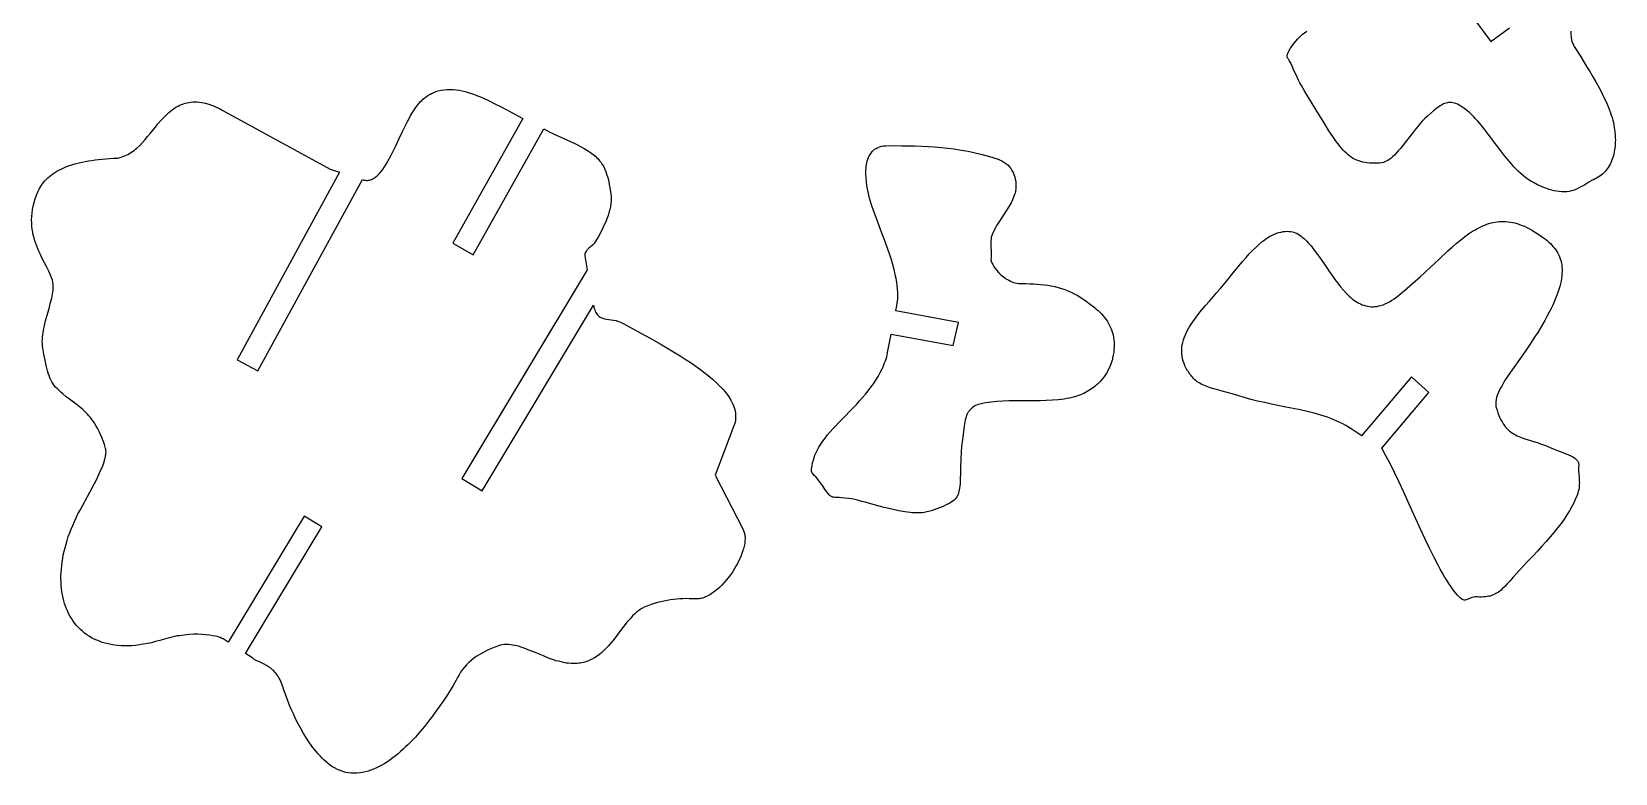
# Model space of a CAD drawing. Extents: x 0 to 377, y 0 to 143.
# Drawn here: x 273.1 to 374.5, y 11.1 to 58.6 of the extents above; entities that cross this region are included whole.
import ezdxf

# ---------------------------------------------------------------- set-up
doc = ezdxf.new("R2010")
doc.units = 0
doc.layers.get('0').update_dxf_attribs({"color": 1, "linetype": 'CONTINUOUS'})

msp = doc.modelspace()

# ---------------------------------------------------------------- linework, layer by layer
for points in [[(364.21, 61.12), (366.56, 57.94), (367.77, 58.83)], [(371.69, 58.62), (371.69, 58.51), (371.69, 58.39), (371.7, 58.28), (371.71, 58.17), (371.73, 58.06), (371.76, 57.95), (371.8, 57.84), (371.85, 57.74), (371.9, 57.64), (372.3, 57), (372.7, 56.35), (372.9, 56.02), (373.1, 55.69), (373.29, 55.36), (373.47, 55.03), (373.65, 54.7), (373.81, 54.37), (373.96, 54.04), (374.1, 53.72), (374.17, 53.55), (374.22, 53.39), (374.28, 53.23), (374.33, 53.08), (374.37, 52.92), (374.41, 52.76), (374.44, 52.61), (374.47, 52.45), (374.51, 52.18), (374.53, 51.91), (374.53, 51.78), (374.54, 51.65), (374.53, 51.52), (374.53, 51.39), (374.52, 51.26), (374.5, 51.13), (374.49, 51.01), (374.46, 50.88), (374.44, 50.76), (374.41, 50.64), (374.37, 50.53), (374.34, 50.41), (374.29, 50.3), (374.25, 50.19), (374.2, 50.09), (374.14, 49.99), (374.08, 49.89), (374.02, 49.8), (373.95, 49.71), (373.88, 49.62), (373.8, 49.54), (373.72, 49.46), (373.63, 49.39), (373.54, 49.32), (373.44, 49.26), (373.34, 49.2), (373.24, 49.15), (373.13, 49.1), (373.06, 49.07), (372.99, 49.04), (372.84, 48.95), (372.51, 48.74), (372.33, 48.64), (372.14, 48.54), (372.05, 48.49), (371.95, 48.45), (371.84, 48.41), (371.74, 48.38), (371.59, 48.35), (371.43, 48.33), (371.27, 48.32), (371.11, 48.33), (370.95, 48.34), (370.79, 48.36), (370.63, 48.39), (370.47, 48.43), (370.31, 48.48), (370.16, 48.53), (370, 48.59), (369.85, 48.65), (369.7, 48.71), (369.56, 48.78), (369.29, 48.92), (369.12, 49.01), (368.96, 49.12), (368.8, 49.23), (368.65, 49.36), (368.49, 49.49), (368.34, 49.63), (368.19, 49.78), (368.04, 49.93), (367.9, 50.09), (367.75, 50.26), (367.47, 50.6), (367.2, 50.95), (366.93, 51.31), (366.39, 52.02), (366.13, 52.36), (365.86, 52.69), (365.73, 52.85), (365.59, 53), (365.46, 53.14), (365.32, 53.28), (365.19, 53.4), (365.05, 53.52), (364.91, 53.63), (364.77, 53.73), (364.65, 53.81), (364.54, 53.87), (364.43, 53.93), (364.32, 53.97), (364.22, 54), (364.13, 54.02), (364.03, 54.04), (363.95, 54.04), (363.86, 54.04), (363.78, 54.03), (363.7, 54.01), (363.62, 53.99), (363.54, 53.96), (363.47, 53.92), (363.4, 53.88), (363.33, 53.84), (363.1, 53.68), (362.89, 53.52), (362.7, 53.35), (362.51, 53.18), (362.34, 53.01), (362.17, 52.84), (362.02, 52.67), (361.88, 52.5), (361.74, 52.34), (361.61, 52.17), (361.37, 51.86), (361.14, 51.56), (360.93, 51.29), (360.78, 51.11), (360.64, 50.94), (360.51, 50.8), (360.39, 50.67), (360.27, 50.56), (360.16, 50.46), (360.04, 50.38), (359.93, 50.31), (359.82, 50.26), (359.7, 50.21), (359.57, 50.18), (359.44, 50.16), (359.3, 50.15), (359.14, 50.15), (358.97, 50.15), (358.79, 50.16), (358.64, 50.18), (358.5, 50.2), (358.36, 50.23), (358.23, 50.26), (358.11, 50.3), (357.99, 50.35), (357.87, 50.4), (357.75, 50.46), (357.64, 50.53), (357.53, 50.61), (357.42, 50.7), (357.32, 50.79), (357.21, 50.89), (357.1, 51), (357, 51.12), (356.89, 51.25), (356.78, 51.39), (356.67, 51.54), (356.44, 51.87), (356.2, 52.23), (355.95, 52.64), (355.36, 53.6), (354.66, 54.74), (354.55, 54.94), (354.44, 55.13), (354.34, 55.31), (354.25, 55.48), (354.09, 55.81), (353.96, 56.1), (353.84, 56.36), (353.75, 56.57), (353.7, 56.66), (353.65, 56.74), (353.61, 56.81), (353.57, 56.87), (353.55, 56.9), (353.53, 56.94), (353.53, 56.98), (353.53, 57.02), (353.53, 57.07), (353.55, 57.13), (353.57, 57.19), (353.59, 57.25), (353.66, 57.38), (353.74, 57.52), (353.84, 57.67), (353.95, 57.82), (354.08, 57.97), (354.21, 58.12), (354.35, 58.26), (354.49, 58.39), (354.64, 58.51), (354.78, 58.62)]]:
    msp.add_lwpolyline(points)
for points in [[(292.24, 49.78), (292.85, 49.59), (286.29, 37.58), (287.61, 36.86), (294.31, 49.12), (294.37, 49.1), (294.44, 49.08), (294.51, 49.07), (294.57, 49.06), (294.64, 49.06), (294.7, 49.07), (294.77, 49.08), (294.83, 49.1), (294.9, 49.12), (294.96, 49.15), (295.02, 49.18), (295.08, 49.22), (295.14, 49.26), (295.2, 49.31), (295.26, 49.36), (295.38, 49.48), (295.49, 49.61), (295.61, 49.76), (295.72, 49.92), (295.83, 50.1), (295.94, 50.28), (296.04, 50.47), (296.15, 50.67), (296.26, 50.88), (296.47, 51.31), (296.67, 51.75), (296.88, 52.19), (297.09, 52.62), (297.19, 52.83), (297.3, 53.03), (297.4, 53.22), (297.51, 53.4), (297.62, 53.57), (297.73, 53.73), (297.84, 53.88), (297.95, 54.01), (298.03, 54.1), (298.11, 54.18), (298.19, 54.25), (298.28, 54.32), (298.36, 54.39), (298.45, 54.45), (298.53, 54.51), (298.62, 54.56), (298.71, 54.61), (298.8, 54.65), (298.89, 54.69), (298.98, 54.73), (299.07, 54.76), (299.16, 54.79), (299.35, 54.83), (299.54, 54.86), (299.73, 54.88), (299.92, 54.88), (300.12, 54.88), (300.31, 54.86), (300.51, 54.83), (300.7, 54.79), (300.9, 54.74), (301.09, 54.69), (301.29, 54.63), (301.48, 54.56), (301.68, 54.48), (301.87, 54.4), (302.06, 54.32), (302.43, 54.15), (302.8, 53.96), (303.15, 53.78), (303.8, 53.44), (304.59, 53.03), (300.1, 45.03), (301.41, 44.3), (305.93, 52.35), (306.32, 52.15), (306.47, 52.08), (306.64, 52), (307.02, 51.83), (307.44, 51.64), (307.87, 51.44), (308.09, 51.33), (308.31, 51.21), (308.52, 51.09), (308.72, 50.97), (308.92, 50.84), (309.09, 50.71), (309.26, 50.58), (309.33, 50.51), (309.4, 50.43), (309.5, 50.32), (309.59, 50.21), (309.67, 50.08), (309.74, 49.96), (309.81, 49.82), (309.87, 49.68), (309.92, 49.54), (309.97, 49.4), (310.02, 49.25), (310.06, 49.1), (310.09, 48.94), (310.12, 48.79), (310.17, 48.48), (310.22, 48.17), (310.23, 48.07), (310.23, 47.97), (310.23, 47.87), (310.23, 47.78), (310.22, 47.58), (310.19, 47.38), (310.15, 47.19), (310.1, 46.99), (310.04, 46.8), (309.96, 46.6), (309.89, 46.41), (309.8, 46.21), (309.7, 46.01), (309.61, 45.82), (309.4, 45.43), (309.18, 45.05), (309.15, 45.01), (309.12, 44.97), (309.02, 44.89), (308.91, 44.8), (308.8, 44.71), (308.74, 44.66), (308.69, 44.6), (308.65, 44.54), (308.61, 44.49), (308.58, 44.42), (308.56, 44.36), (308.55, 44.29), (308.55, 44.22), (308.71, 43.33), (300.68, 29.97), (301.97, 29.19), (309.11, 41.08), (309.13, 40.97), (309.16, 40.86), (309.19, 40.77), (309.22, 40.68), (309.26, 40.61), (309.3, 40.54), (309.34, 40.48), (309.38, 40.43), (309.43, 40.38), (309.48, 40.34), (309.53, 40.31), (309.58, 40.28), (309.64, 40.26), (309.7, 40.24), (309.82, 40.2), (309.95, 40.18), (310.09, 40.16), (310.24, 40.14), (310.39, 40.11), (310.55, 40.08), (310.71, 40.03), (310.8, 40), (310.89, 39.96), (310.97, 39.92), (311.06, 39.88), (311.57, 39.59), (312.14, 39.28), (312.74, 38.95), (313.37, 38.59), (314.02, 38.22), (314.34, 38.02), (314.66, 37.82), (314.98, 37.62), (315.29, 37.42), (315.6, 37.21), (315.9, 37), (316.18, 36.78), (316.46, 36.56), (316.72, 36.34), (316.97, 36.12), (317.2, 35.89), (317.3, 35.78), (317.41, 35.67), (317.51, 35.55), (317.6, 35.44), (317.68, 35.32), (317.77, 35.21), (317.84, 35.09), (317.91, 34.98), (317.97, 34.86), (318.03, 34.74), (318.08, 34.63), (318.12, 34.51), (318.15, 34.4), (318.18, 34.28), (318.2, 34.16), (318.21, 34.04), (318.21, 33.93), (318.21, 33.81), (318.2, 33.69), (318.17, 33.58), (318.14, 33.46), (318.1, 33.34), (316.89, 30.18), (318.69, 26.71), (318.72, 26.64), (318.74, 26.58), (318.76, 26.52), (318.78, 26.45), (318.79, 26.38), (318.8, 26.3), (318.81, 26.15), (318.8, 25.99), (318.79, 25.82), (318.75, 25.65), (318.71, 25.47), (318.65, 25.29), (318.59, 25.1), (318.51, 24.91), (318.42, 24.72), (318.33, 24.53), (318.23, 24.35), (318.11, 24.16), (318, 23.98), (317.87, 23.8), (317.74, 23.62), (317.6, 23.46), (317.46, 23.29), (317.32, 23.14), (317.17, 23), (317.02, 22.86), (316.86, 22.74), (316.71, 22.63), (316.55, 22.53), (316.39, 22.44), (316.23, 22.37), (316.16, 22.34), (316.08, 22.32), (316, 22.3), (315.92, 22.28), (315.85, 22.27), (315.77, 22.26), (315.69, 22.26), (315.62, 22.26), (315.43, 22.27), (315.23, 22.27), (315.03, 22.28), (314.83, 22.27), (314.63, 22.26), (314.43, 22.25), (314.23, 22.23), (314.03, 22.2), (313.82, 22.17), (313.62, 22.13), (313.41, 22.08), (313.21, 22.03), (313, 21.97), (312.8, 21.9), (312.59, 21.83), (312.39, 21.75), (312.25, 21.68), (312.11, 21.6), (311.98, 21.51), (311.86, 21.41), (311.73, 21.29), (311.61, 21.17), (311.49, 21.04), (311.37, 20.91), (311.25, 20.77), (311.14, 20.62), (310.91, 20.32), (310.67, 20), (310.43, 19.69), (310.31, 19.54), (310.18, 19.39), (310.05, 19.24), (309.92, 19.1), (309.78, 18.96), (309.64, 18.83), (309.49, 18.71), (309.34, 18.6), (309.18, 18.49), (309.01, 18.4), (308.83, 18.32), (308.74, 18.28), (308.65, 18.25), (308.56, 18.22), (308.46, 18.2), (308.36, 18.17), (308.26, 18.16), (308.16, 18.14), (308.05, 18.13), (307.94, 18.12), (307.83, 18.12), (307.67, 18.13), (307.51, 18.14), (307.35, 18.16), (307.19, 18.19), (307.03, 18.23), (306.86, 18.27), (306.7, 18.31), (306.54, 18.37), (306.22, 18.48), (305.9, 18.61), (305.27, 18.87), (304.97, 18.99), (304.67, 19.11), (304.52, 19.16), (304.37, 19.21), (304.23, 19.25), (304.08, 19.28), (303.94, 19.31), (303.81, 19.33), (303.67, 19.35), (303.53, 19.35), (303.4, 19.34), (303.27, 19.33), (303.15, 19.3), (303.02, 19.26), (302.8, 19.18), (302.58, 19.09), (302.37, 19), (302.17, 18.9), (301.97, 18.8), (301.78, 18.69), (301.6, 18.57), (301.43, 18.45), (301.27, 18.32), (301.12, 18.19), (300.97, 18.05), (300.84, 17.9), (300.71, 17.74), (300.6, 17.58), (300.5, 17.41), (300.4, 17.23), (300.31, 17.06), (300.12, 16.72), (299.99, 16.51), (299.84, 16.27), (299.67, 16), (299.48, 15.71), (299.27, 15.41), (299.04, 15.09), (298.8, 14.76), (298.55, 14.43), (298.28, 14.09), (297.99, 13.75), (297.7, 13.42), (297.39, 13.1), (297.24, 12.94), (297.08, 12.79), (296.92, 12.64), (296.75, 12.49), (296.59, 12.35), (296.42, 12.21), (296.25, 12.08), (296.08, 11.96), (295.91, 11.84), (295.74, 11.73), (295.56, 11.63), (295.39, 11.53), (295.21, 11.44), (295.03, 11.36), (294.85, 11.3), (294.68, 11.24), (294.5, 11.19), (294.32, 11.15), (294.14, 11.12), (293.96, 11.1), (293.78, 11.1), (293.6, 11.11), (293.42, 11.13), (293.24, 11.16), (293.06, 11.21), (292.89, 11.27), (292.71, 11.35), (292.53, 11.44), (292.36, 11.54), (292.19, 11.67), (292.01, 11.81), (291.84, 11.96), (291.72, 12.09), (291.6, 12.21), (291.48, 12.34), (291.37, 12.48), (291.25, 12.62), (291.14, 12.76), (290.93, 13.05), (290.73, 13.34), (290.54, 13.65), (290.36, 13.96), (290.19, 14.27), (290.03, 14.59), (289.89, 14.9), (289.75, 15.21), (289.62, 15.51), (289.51, 15.81), (289.4, 16.1), (289.31, 16.37), (289.22, 16.64), (289.18, 16.76), (289.14, 16.87), (289.09, 16.98), (289.04, 17.09), (288.99, 17.18), (288.93, 17.27), (288.88, 17.36), (288.82, 17.44), (288.76, 17.51), (288.7, 17.58), (288.63, 17.65), (288.57, 17.71), (288.44, 17.82), (288.3, 17.92), (288.16, 18), (288.03, 18.08), (287.89, 18.15), (287.76, 18.21), (287.51, 18.33), (287.39, 18.39), (287.29, 18.46), (286.83, 18.76), (291.72, 26.87), (290.59, 27.56), (285.72, 19.49), (285.4, 19.7), (285.32, 19.74), (285.21, 19.79), (285.07, 19.83), (284.9, 19.87), (284.72, 19.91), (284.51, 19.94), (284.28, 19.97), (284.03, 19.99), (283.77, 20), (283.49, 20), (283.2, 19.98), (282.9, 19.95), (282.59, 19.91), (282.43, 19.89), (282.27, 19.86), (282.11, 19.82), (281.95, 19.78), (281.79, 19.74), (281.63, 19.69), (281.35, 19.6), (281.07, 19.53), (280.8, 19.46), (280.54, 19.4), (280.28, 19.36), (280.03, 19.32), (279.78, 19.29), (279.54, 19.27), (279.31, 19.26), (279.08, 19.26), (278.86, 19.27), (278.64, 19.28), (278.43, 19.31), (278.23, 19.34), (278.03, 19.38), (277.84, 19.43), (277.65, 19.48), (277.47, 19.55), (277.3, 19.62), (277.13, 19.69), (276.97, 19.78), (276.81, 19.87), (276.66, 19.97), (276.52, 20.07), (276.38, 20.19), (276.25, 20.3), (276.13, 20.43), (276.01, 20.56), (275.9, 20.69), (275.79, 20.83), (275.7, 20.98), (275.6, 21.13), (275.52, 21.29), (275.44, 21.45), (275.37, 21.62), (275.3, 21.79), (275.24, 21.97), (275.19, 22.15), (275.15, 22.34), (275.11, 22.53), (275.07, 22.72), (275.05, 22.92), (275.03, 23.12), (275.02, 23.33), (275.01, 23.53), (275.01, 23.75), (275.02, 23.96), (275.04, 24.18), (275.06, 24.4), (275.09, 24.62), (275.12, 24.85), (275.16, 25.08), (275.21, 25.31), (275.27, 25.54), (275.34, 25.77), (275.41, 26.01), (275.48, 26.25), (275.57, 26.49), (275.66, 26.73), (275.76, 26.97), (275.87, 27.21), (275.98, 27.45), (276.1, 27.7), (276.23, 27.94), (276.85, 29.09), (277.16, 29.66), (277.3, 29.94), (277.43, 30.22), (277.55, 30.48), (277.66, 30.73), (277.75, 30.97), (277.82, 31.2), (277.84, 31.3), (277.87, 31.4), (277.88, 31.5), (277.89, 31.59), (277.9, 31.68), (277.89, 31.76), (277.88, 31.83), (277.87, 31.9), (277.79, 32.15), (277.71, 32.38), (277.62, 32.59), (277.54, 32.8), (277.45, 32.98), (277.36, 33.16), (277.27, 33.32), (277.18, 33.48), (277.09, 33.62), (276.99, 33.75), (276.9, 33.87), (276.8, 33.99), (276.7, 34.1), (276.6, 34.2), (276.5, 34.3), (276.4, 34.39), (276.2, 34.56), (275.99, 34.73), (275.56, 35.05), (275.34, 35.21), (275.12, 35.4), (275, 35.5), (274.89, 35.6), (274.78, 35.71), (274.66, 35.83), (274.58, 35.93), (274.5, 36.04), (274.43, 36.16), (274.36, 36.29), (274.3, 36.42), (274.25, 36.56), (274.2, 36.71), (274.15, 36.87), (274.11, 37.03), (274.07, 37.2), (273.99, 37.55), (273.92, 37.93), (273.85, 38.32), (273.83, 38.46), (273.82, 38.6), (273.81, 38.74), (273.82, 38.88), (273.82, 39.03), (273.84, 39.17), (273.86, 39.32), (273.89, 39.47), (273.95, 39.76), (274.02, 40.06), (274.11, 40.36), (274.19, 40.65), (274.28, 40.94), (274.35, 41.23), (274.42, 41.51), (274.45, 41.64), (274.47, 41.78), (274.49, 41.91), (274.5, 42.04), (274.51, 42.17), (274.51, 42.3), (274.51, 42.42), (274.49, 42.54), (274.47, 42.66), (274.43, 42.77), (274.39, 42.88), (274.35, 43), (274.23, 43.24), (274.1, 43.5), (273.96, 43.77), (273.81, 44.06), (273.67, 44.36), (273.6, 44.52), (273.53, 44.68), (273.46, 44.84), (273.4, 45.01), (273.34, 45.19), (273.29, 45.37), (273.24, 45.55), (273.21, 45.74), (273.17, 45.93), (273.15, 46.13), (273.14, 46.33), (273.13, 46.54), (273.14, 46.75), (273.16, 46.96), (273.19, 47.19), (273.23, 47.41), (273.29, 47.64), (273.36, 47.88), (273.45, 48.12), (273.55, 48.37), (273.61, 48.49), (273.67, 48.6), (273.74, 48.71), (273.81, 48.82), (273.89, 48.93), (273.97, 49.03), (274.07, 49.12), (274.16, 49.22), (274.27, 49.31), (274.38, 49.4), (274.49, 49.48), (274.61, 49.56), (274.74, 49.64), (274.88, 49.71), (275.02, 49.78), (275.16, 49.85), (275.32, 49.92), (275.47, 49.98), (275.64, 50.03), (275.81, 50.09), (275.99, 50.14), (276.17, 50.18), (276.37, 50.23), (276.56, 50.27), (276.77, 50.3), (276.98, 50.34), (277.19, 50.37), (277.42, 50.39), (277.65, 50.42), (277.88, 50.44), (278.12, 50.45), (278.37, 50.47), (278.5, 50.47), (278.62, 50.49), (278.74, 50.51), (278.86, 50.54), (278.97, 50.58), (279.08, 50.62), (279.19, 50.67), (279.29, 50.72), (279.39, 50.78), (279.49, 50.84), (279.59, 50.91), (279.69, 50.98), (279.78, 51.05), (279.87, 51.13), (280.05, 51.3), (280.23, 51.48), (280.4, 51.67), (280.56, 51.86), (280.73, 52.06), (281.06, 52.47), (281.22, 52.67), (281.39, 52.86), (281.56, 53.05), (281.74, 53.23), (281.92, 53.4), (282.02, 53.48), (282.11, 53.56), (282.21, 53.63), (282.31, 53.7), (282.41, 53.76), (282.52, 53.82), (282.62, 53.87), (282.73, 53.92), (282.85, 53.96), (282.96, 54), (283.08, 54.03), (283.2, 54.05), (283.33, 54.07), (283.46, 54.08), (283.59, 54.08), (283.73, 54.08), (283.87, 54.07), (284.02, 54.04), (284.16, 54.02), (284.32, 53.98), (284.48, 53.93), (284.64, 53.87), (284.81, 53.81), (284.98, 53.73), (285.16, 53.65), (285.34, 53.55), (292.24, 49.78)], [(334.95, 50.44), (335.11, 50.38), (335.26, 50.31), (335.39, 50.23), (335.52, 50.14), (335.63, 50.05), (335.73, 49.94), (335.82, 49.82), (335.9, 49.7), (335.97, 49.57), (336.03, 49.43), (336.08, 49.29), (336.11, 49.14), (336.14, 48.98), (336.15, 48.82), (336.15, 48.66), (336.14, 48.49), (336.13, 48.41), (336.12, 48.32), (336.1, 48.24), (336.07, 48.15), (336.01, 47.98), (335.94, 47.81), (335.85, 47.63), (335.75, 47.46), (335.64, 47.29), (335.53, 47.11), (335.29, 46.75), (335.06, 46.39), (334.94, 46.2), (334.84, 46.02), (334.74, 45.83), (334.65, 45.64), (334.61, 45.54), (334.58, 45.43), (334.56, 45.32), (334.55, 45.21), (334.54, 45.1), (334.54, 44.99), (334.55, 44.77), (334.57, 44.56), (334.58, 44.36), (334.58, 44.27), (334.58, 44.17), (334.57, 44.08), (334.55, 44), (334.55, 43.97), (334.56, 43.95), (334.57, 43.87), (334.61, 43.78), (334.67, 43.67), (334.74, 43.54), (334.83, 43.41), (334.94, 43.28), (335.06, 43.14), (335.2, 43.01), (335.28, 42.94), (335.36, 42.88), (335.44, 42.82), (335.52, 42.76), (335.61, 42.71), (335.71, 42.66), (335.8, 42.61), (335.9, 42.57), (336.01, 42.53), (336.11, 42.5), (336.22, 42.48), (336.33, 42.46), (336.45, 42.45), (336.57, 42.45), (336.8, 42.45), (337.04, 42.44), (337.28, 42.44), (337.51, 42.42), (337.74, 42.4), (337.97, 42.37), (338.2, 42.34), (338.42, 42.3), (338.65, 42.26), (338.86, 42.2), (339.08, 42.14), (339.29, 42.07), (339.49, 41.99), (339.69, 41.9), (339.89, 41.8), (340.08, 41.7), (340.38, 41.51), (340.66, 41.32), (340.93, 41.12), (341.06, 41.03), (341.18, 40.93), (341.3, 40.82), (341.42, 40.72), (341.53, 40.62), (341.63, 40.51), (341.73, 40.4), (341.82, 40.29), (341.91, 40.18), (341.99, 40.06), (342.07, 39.94), (342.13, 39.82), (342.2, 39.69), (342.25, 39.56), (342.3, 39.43), (342.34, 39.3), (342.38, 39.16), (342.41, 39.01), (342.43, 38.86), (342.44, 38.71), (342.45, 38.55), (342.44, 38.39), (342.43, 38.23), (342.42, 38.05), (342.39, 37.88), (342.35, 37.69), (342.33, 37.59), (342.3, 37.49), (342.24, 37.29), (342.15, 37.09), (342.06, 36.9), (341.95, 36.71), (341.83, 36.53), (341.69, 36.35), (341.54, 36.18), (341.46, 36.1), (341.38, 36.02), (341.3, 35.94), (341.21, 35.87), (341.12, 35.8), (341.02, 35.73), (340.93, 35.66), (340.83, 35.6), (340.72, 35.54), (340.62, 35.48), (340.51, 35.42), (340.4, 35.37), (340.29, 35.33), (340.17, 35.28), (340.05, 35.24), (339.93, 35.2), (339.76, 35.16), (339.59, 35.12), (339.42, 35.09), (339.24, 35.06), (339.05, 35.03), (338.87, 35.01), (338.49, 34.98), (338.1, 34.96), (337.71, 34.95), (337.31, 34.95), (336.9, 34.95), (336.1, 34.95), (335.71, 34.94), (335.32, 34.93), (334.93, 34.91), (334.74, 34.89), (334.56, 34.87), (334.38, 34.84), (334.2, 34.81), (334.02, 34.78), (333.85, 34.74), (333.74, 34.71), (333.63, 34.67), (333.53, 34.62), (333.44, 34.56), (333.36, 34.5), (333.29, 34.44), (333.22, 34.37), (333.16, 34.3), (333.11, 34.23), (333.06, 34.15), (333.02, 34.08), (332.99, 34), (332.96, 33.93), (332.94, 33.86), (332.92, 33.79), (332.9, 33.72), (332.84, 33.34), (332.79, 32.97), (332.75, 32.63), (332.71, 32.31), (332.68, 32), (332.66, 31.71), (332.62, 31.18), (332.61, 30.71), (332.6, 30.3), (332.59, 29.94), (332.58, 29.63), (332.56, 29.49), (332.55, 29.36), (332.53, 29.24), (332.51, 29.13), (332.47, 29.02), (332.44, 28.92), (332.39, 28.83), (332.34, 28.74), (332.27, 28.66), (332.2, 28.59), (332.11, 28.52), (332.02, 28.45), (331.91, 28.38), (331.78, 28.32), (331.65, 28.26), (331.49, 28.19), (331.1, 28.04), (330.91, 27.96), (330.74, 27.9), (330.56, 27.85), (330.46, 27.83), (330.37, 27.81), (330.27, 27.79), (330.16, 27.78), (330.05, 27.77), (329.93, 27.77), (329.81, 27.77), (329.67, 27.77), (329.53, 27.78), (329.38, 27.8), (329.22, 27.82), (329.05, 27.84), (328.66, 27.91), (328.22, 28), (327.72, 28.12), (327.16, 28.27), (326.51, 28.45), (326.3, 28.51), (326.1, 28.56), (325.92, 28.6), (325.75, 28.64), (325.46, 28.69), (325.21, 28.72), (325, 28.74), (324.83, 28.75), (324.69, 28.75), (324.57, 28.76), (324.47, 28.77), (324.42, 28.78), (324.38, 28.8), (324.34, 28.82), (324.3, 28.84), (324.26, 28.87), (324.22, 28.91), (324.13, 29.01), (324.03, 29.14), (323.91, 29.3), (323.77, 29.52), (323.65, 29.69), (323.54, 29.83), (323.45, 29.95), (323.36, 30.05), (323.22, 30.19), (323.17, 30.25), (323.12, 30.31), (323.09, 30.36), (323.07, 30.43), (323.06, 30.5), (323.07, 30.58), (323.08, 30.69), (323.1, 30.81), (323.14, 30.97), (323.19, 31.15), (323.22, 31.26), (323.25, 31.36), (323.29, 31.46), (323.33, 31.56), (323.43, 31.77), (323.54, 31.97), (323.66, 32.17), (323.8, 32.36), (323.95, 32.56), (324.1, 32.76), (324.27, 32.95), (324.44, 33.15), (324.62, 33.34), (324.8, 33.54), (325.18, 33.93), (325.57, 34.33), (325.96, 34.74), (326.15, 34.95), (326.34, 35.16), (326.52, 35.38), (326.7, 35.59), (326.87, 35.82), (327.04, 36.04), (327.19, 36.27), (327.34, 36.51), (327.47, 36.75), (327.6, 36.99), (327.65, 37.12), (327.7, 37.25), (327.75, 37.37), (327.8, 37.5), (327.84, 37.63), (327.88, 37.77), (327.91, 37.9), (327.94, 38.04), (328.17, 39.22), (332.13, 38.48), (332.47, 39.95), (328.47, 40.7), (328.47, 40.72), (328.53, 41.03), (328.56, 41.23), (328.59, 41.44), (328.59, 41.66), (328.59, 41.87), (328.58, 42.1), (328.56, 42.32), (328.52, 42.55), (328.48, 42.78), (328.43, 43.02), (328.38, 43.26), (328.32, 43.5), (328.25, 43.74), (328.18, 43.98), (328.1, 44.22), (327.93, 44.71), (327.76, 45.19), (327.58, 45.67), (327.22, 46.61), (327.06, 47.06), (326.91, 47.5), (326.85, 47.71), (326.79, 47.92), (326.74, 48.12), (326.69, 48.32), (326.65, 48.52), (326.62, 48.74), (326.58, 48.97), (326.56, 49.22), (326.55, 49.47), (326.55, 49.59), (326.55, 49.71), (326.56, 49.84), (326.57, 49.96), (326.59, 50.08), (326.61, 50.19), (326.64, 50.31), (326.67, 50.42), (326.71, 50.52), (326.76, 50.63), (326.82, 50.72), (326.88, 50.81), (326.95, 50.9), (327.02, 50.97), (327.11, 51.05), (327.2, 51.11), (327.31, 51.16), (327.42, 51.21), (327.54, 51.24), (327.67, 51.27), (327.82, 51.28), (327.97, 51.29), (328.84, 51.28), (329.69, 51.26), (330.11, 51.25), (330.53, 51.23), (330.94, 51.21), (331.36, 51.17), (331.79, 51.13), (332.21, 51.07), (332.65, 51), (333.09, 50.92), (333.54, 50.83), (334, 50.72), (334.47, 50.59), (334.95, 50.44)], [(354.14, 45.67), (354.23, 45.61), (354.33, 45.55), (354.42, 45.48), (354.51, 45.41), (354.61, 45.33), (354.7, 45.25), (354.79, 45.16), (354.87, 45.07), (355.05, 44.87), (355.22, 44.66), (355.39, 44.43), (355.56, 44.2), (355.9, 43.71), (356.24, 43.21), (356.41, 42.96), (356.58, 42.72), (356.76, 42.48), (356.94, 42.25), (357.12, 42.04), (357.3, 41.83), (357.4, 41.74), (357.5, 41.64), (357.59, 41.56), (357.69, 41.47), (357.79, 41.4), (357.9, 41.33), (358, 41.26), (358.11, 41.2), (358.21, 41.15), (358.32, 41.1), (358.43, 41.06), (358.55, 41.02), (358.66, 41), (358.78, 40.98), (358.9, 40.97), (359.02, 40.97), (359.14, 40.98), (359.27, 40.99), (359.4, 41.02), (359.53, 41.05), (359.66, 41.1), (359.8, 41.15), (359.94, 41.22), (360.08, 41.29), (360.23, 41.38), (360.37, 41.47), (360.52, 41.58), (360.68, 41.71), (361.04, 42), (361.38, 42.3), (361.72, 42.6), (362.04, 42.89), (362.66, 43.47), (363.25, 44.02), (363.81, 44.54), (364.08, 44.79), (364.35, 45.02), (364.62, 45.24), (364.88, 45.44), (365.14, 45.63), (365.4, 45.8), (365.53, 45.88), (365.66, 45.96), (365.79, 46.03), (365.92, 46.09), (366.05, 46.15), (366.18, 46.2), (366.31, 46.25), (366.44, 46.3), (366.58, 46.34), (366.71, 46.37), (366.85, 46.39), (366.98, 46.41), (367.12, 46.43), (367.26, 46.43), (367.39, 46.43), (367.53, 46.43), (367.68, 46.41), (367.82, 46.39), (367.97, 46.37), (368.11, 46.33), (368.26, 46.29), (368.41, 46.24), (368.57, 46.18), (368.72, 46.12), (368.88, 46.04), (369.04, 45.96), (369.2, 45.87), (369.37, 45.77), (369.54, 45.66), (369.71, 45.55), (369.88, 45.42), (370.06, 45.29), (370.17, 45.2), (370.28, 45.1), (370.38, 45.01), (370.47, 44.91), (370.56, 44.81), (370.64, 44.71), (370.72, 44.61), (370.79, 44.5), (370.86, 44.39), (370.91, 44.28), (370.97, 44.16), (371.01, 44.04), (371.05, 43.92), (371.08, 43.79), (371.1, 43.66), (371.12, 43.53), (371.13, 43.39), (371.13, 43.24), (371.12, 43.09), (371.11, 42.94), (371.09, 42.78), (371.06, 42.61), (371.02, 42.44), (370.98, 42.26), (370.92, 42.08), (370.86, 41.89), (370.79, 41.7), (370.71, 41.5), (370.62, 41.29), (370.53, 41.07), (370.42, 40.85), (370.3, 40.62), (370.16, 40.35), (370.02, 40.09), (369.87, 39.83), (369.72, 39.58), (369.57, 39.33), (369.41, 39.09), (369.1, 38.62), (368.8, 38.17), (368.5, 37.74), (367.93, 36.94), (367.68, 36.57), (367.45, 36.22), (367.35, 36.06), (367.26, 35.89), (367.17, 35.73), (367.1, 35.58), (367.03, 35.43), (366.98, 35.29), (366.93, 35.15), (366.9, 35.02), (366.88, 34.89), (366.88, 34.76), (366.89, 34.64), (366.89, 34.58), (366.91, 34.52), (366.96, 34.34), (367.02, 34.17), (367.08, 34.01), (367.14, 33.86), (367.21, 33.72), (367.28, 33.59), (367.35, 33.47), (367.43, 33.36), (367.51, 33.26), (367.59, 33.17), (367.68, 33.09), (367.77, 33.01), (367.86, 32.94), (367.95, 32.87), (368.05, 32.81), (368.15, 32.76), (368.26, 32.71), (368.36, 32.66), (368.58, 32.57), (368.81, 32.5), (369.04, 32.42), (369.29, 32.35), (369.54, 32.27), (369.8, 32.18), (370.06, 32.08), (370.56, 31.88), (371, 31.7), (371.38, 31.55), (371.54, 31.49), (371.68, 31.42), (371.81, 31.35), (371.92, 31.29), (372.01, 31.22), (372.08, 31.15), (372.11, 31.11), (372.14, 31.08), (372.16, 31.04), (372.17, 31), (372.18, 30.96), (372.19, 30.91), (372.19, 30.87), (372.19, 30.82), (372.18, 30.73), (372.18, 30.64), (372.18, 30.54), (372.18, 30.45), (372.2, 30.24), (372.22, 30.04), (372.23, 29.82), (372.24, 29.71), (372.23, 29.6), (372.23, 29.49), (372.21, 29.38), (372.19, 29.26), (372.16, 29.15), (372.13, 29.03), (372.09, 28.91), (371.99, 28.67), (371.88, 28.42), (371.75, 28.17), (371.6, 27.91), (371.43, 27.64), (371.25, 27.37), (371.06, 27.1), (370.84, 26.82), (370.61, 26.53), (370.37, 26.23), (370.11, 25.94), (369.84, 25.63), (369.55, 25.32), (369.25, 25), (368.93, 24.67), (368.65, 24.38), (368.4, 24.11), (368.18, 23.86), (367.98, 23.63), (367.79, 23.41), (367.62, 23.22), (367.46, 23.05), (367.3, 22.9), (367.22, 22.83), (367.14, 22.76), (367.06, 22.7), (366.98, 22.65), (366.89, 22.6), (366.81, 22.56), (366.72, 22.52), (366.62, 22.48), (366.53, 22.45), (366.42, 22.43), (366.32, 22.41), (366.21, 22.4), (366.09, 22.39), (365.96, 22.38), (365.83, 22.38), (365.69, 22.39), (365.62, 22.39), (365.56, 22.39), (365.45, 22.37), (365.35, 22.35), (365.26, 22.32), (365.19, 22.29), (365.12, 22.25), (365.05, 22.23), (364.99, 22.2), (364.92, 22.19), (364.89, 22.19), (364.86, 22.19), (364.82, 22.2), (364.79, 22.21), (364.75, 22.23), (364.71, 22.25), (364.63, 22.31), (364.53, 22.4), (364.42, 22.51), (364.3, 22.66), (364.16, 22.84), (364.02, 23.04), (363.88, 23.24), (363.74, 23.46), (363.6, 23.68), (363.47, 23.92), (363.33, 24.17), (363.19, 24.42), (362.91, 24.95), (362.64, 25.51), (362.36, 26.09), (362.08, 26.69), (361.53, 27.91), (360.97, 29.13), (360.69, 29.73), (360.41, 30.32), (360.13, 30.88), (359.84, 31.42), (359.58, 31.92), (362.59, 35.47), (361.48, 36.48), (358.28, 32.71), (358.24, 32.74), (357.94, 32.94), (357.62, 33.15), (357.45, 33.26), (357.27, 33.37), (357.09, 33.47), (356.9, 33.56), (356.71, 33.65), (356.51, 33.73), (356.31, 33.81), (356.1, 33.89), (355.89, 33.96), (355.68, 34.03), (355.47, 34.09), (355.25, 34.15), (354.81, 34.26), (354.36, 34.36), (353.9, 34.46), (353.44, 34.55), (352.53, 34.74), (352.07, 34.83), (351.63, 34.93), (351.19, 35.04), (350.98, 35.1), (350.77, 35.16), (350.37, 35.28), (350, 35.39), (349.36, 35.56), (349.08, 35.64), (348.83, 35.71), (348.6, 35.78), (348.38, 35.86), (348.19, 35.94), (348.01, 36.02), (347.93, 36.07), (347.85, 36.12), (347.77, 36.17), (347.7, 36.23), (347.62, 36.29), (347.55, 36.36), (347.48, 36.43), (347.42, 36.51), (347.35, 36.59), (347.28, 36.67), (347.22, 36.77), (347.15, 36.87), (347.06, 37.02), (346.98, 37.18), (346.92, 37.33), (346.86, 37.49), (346.82, 37.64), (346.79, 37.79), (346.77, 37.94), (346.77, 38.09), (346.77, 38.24), (346.78, 38.39), (346.8, 38.54), (346.84, 38.69), (346.88, 38.84), (346.93, 38.98), (346.99, 39.13), (347.05, 39.28), (347.12, 39.42), (347.2, 39.57), (347.29, 39.72), (347.38, 39.86), (347.48, 40.01), (347.58, 40.16), (347.8, 40.45), (348.04, 40.74), (348.29, 41.04), (348.55, 41.33), (348.81, 41.63), (349.02, 41.87), (349.23, 42.12), (349.65, 42.62), (350.06, 43.13), (350.48, 43.64), (350.68, 43.88), (350.89, 44.12), (351.1, 44.35), (351.3, 44.56), (351.51, 44.77), (351.71, 44.96), (351.92, 45.14), (352.02, 45.22), (352.13, 45.29), (352.27, 45.39), (352.42, 45.48), (352.57, 45.56), (352.71, 45.62), (352.85, 45.67), (352.99, 45.72), (353.13, 45.75), (353.27, 45.78), (353.4, 45.79), (353.52, 45.8), (353.64, 45.79), (353.75, 45.78), (353.86, 45.76), (353.96, 45.74), (354.05, 45.71), (354.14, 45.67)]]:
    msp.add_lwpolyline(points, close=True)

doc.saveas('drawing.dxf')
